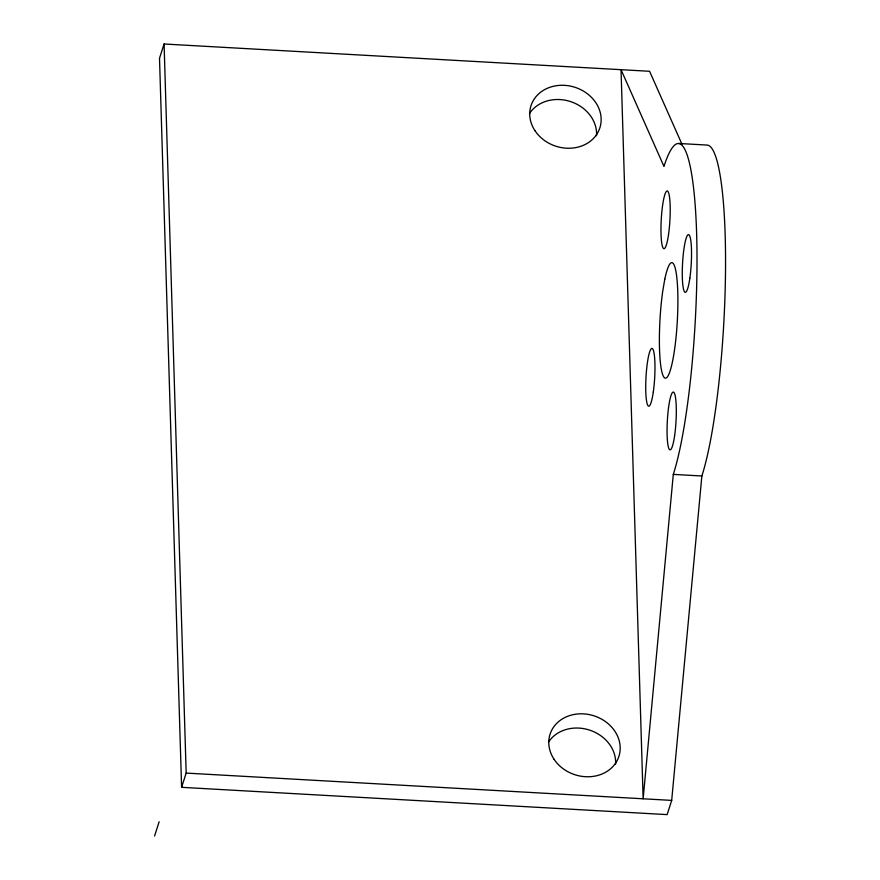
<?xml version="1.0" encoding="UTF-8"?>
<svg xmlns="http://www.w3.org/2000/svg" width="880" height="880" viewBox="0 0 880 880"><rect width="100%" height="100%" fill="white"/><g stroke="black" fill="none" stroke-linecap="round" stroke-linejoin="round"><path stroke-width="1.32" d="M673.299 474.386L643.137 798.787L621.038 69.685L663.971 166.408A177.221 26.609 -86.8 0 1 696.619 233.244A177.221 26.609 -86.8 0 1 673.299 474.386L701.866 475.992A177.221 26.609 -86.8 0 0 725.428 277.673A177.221 26.609 -86.8 0 0 707.146 145.068L678.59 143.462M681.934 144.144L649.594 71.291L164.076 44L159.511 58.234L181.599 787.325L667.128 814.616L671.693 800.393L701.866 475.992M154.572 836L159.137 821.766M181.599 787.325L186.175 773.091L164.076 44M186.175 773.091L671.693 800.393M529.485 113.542A36.168 30.965 17.8 0 1 570.702 101.618A36.168 30.965 17.8 0 1 596.519 135.718M548.526 742.071A36.168 30.965 17.8 0 1 589.743 730.147A36.168 30.965 17.8 0 1 615.571 764.247M664.796 279.191L662.75 291.082A57.871 8.69 -86.8 0 0 664.642 377.916A57.871 8.69 -86.8 0 0 677.897 301.103A57.871 8.69 -86.8 0 0 664.796 279.191M668.536 234.487A28.93 4.345 -86.8 0 0 667.216 190.949A28.93 4.345 -86.8 0 0 661.023 234.058A28.93 4.345 -86.8 0 0 668.536 234.487M653.301 391.974A28.93 4.345 -86.8 0 0 651.981 348.425A28.93 4.345 -86.8 0 0 645.788 391.545A28.93 4.345 -86.8 0 0 653.301 391.974M674.63 435.622A28.93 4.345 -86.8 0 0 673.31 392.073A28.93 4.345 -86.8 0 0 667.117 435.193A28.93 4.345 -86.8 0 0 674.63 435.622M689.854 278.135A28.93 4.345 -86.8 0 0 688.534 234.597A28.93 4.345 -86.8 0 0 682.341 277.706A28.93 4.345 -86.8 0 0 689.854 278.135M554.048 759.264A36.168 30.965 17.8 0 0 615.879 762.74A36.168 30.965 17.8 0 0 583.539 713.867A36.168 30.965 17.8 0 0 554.048 759.264M534.996 130.735A36.168 30.965 17.8 0 0 596.838 134.211A36.168 30.965 17.8 0 0 564.487 85.338A36.168 30.965 17.8 0 0 534.996 130.735"/></g></svg>
